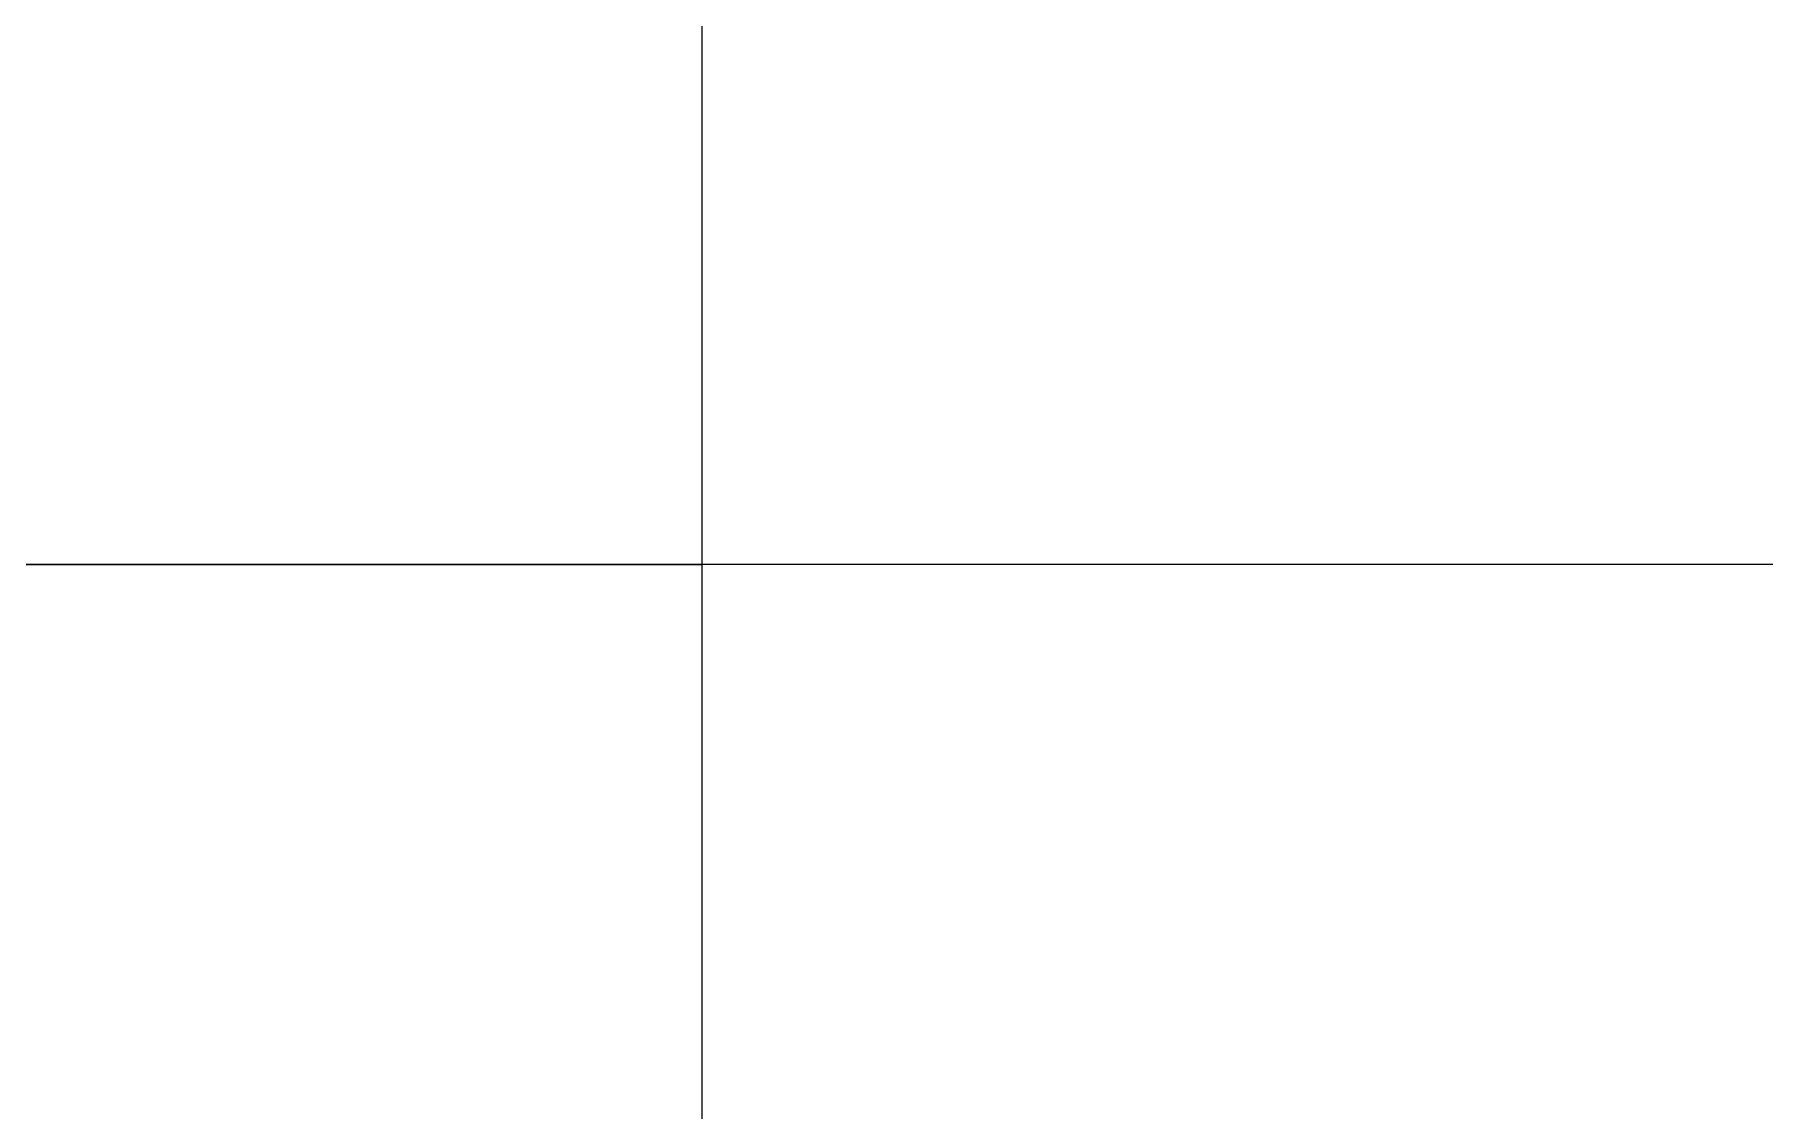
# Model space of a CAD drawing. Header units: metres. Extents: x -4000 to 0, y -102000 to -99000.
# Drawn here: x -3447 to -2807, y -101602 to -101204 of the extents above; entities that cross this region are included whole.
import ezdxf

# ---------------------------------------------------------------- set-up
doc = ezdxf.new("R2010")
doc.units = ezdxf.units.M
doc.header["$LTSCALE"] = 2.5
doc.layers.add('図郭', color=7, linetype='Continuous')

msp = doc.modelspace()

# ---------------------------------------------------------------- linework, layer by layer
at = {"layer": '図郭'}
for points in [[(-4000, -101400), (-4000, -100800), (-3200, -100800), (-3200, -101400)], [(-4000, -102000), (-4000, -101400), (-3200, -101400), (-3200, -102000)], [(-3200, -102000), (-2400, -102000), (-2400, -101400), (-3200, -101400)]]:
    msp.add_lwpolyline(points, close=True, dxfattribs=at)
for points in [[(-3200, -100800), (-3200, -101400)], [(-4000, -101400), (-3200, -101400)]]:
    msp.add_lwpolyline(points, dxfattribs=at)

doc.saveas('drawing.dxf')
